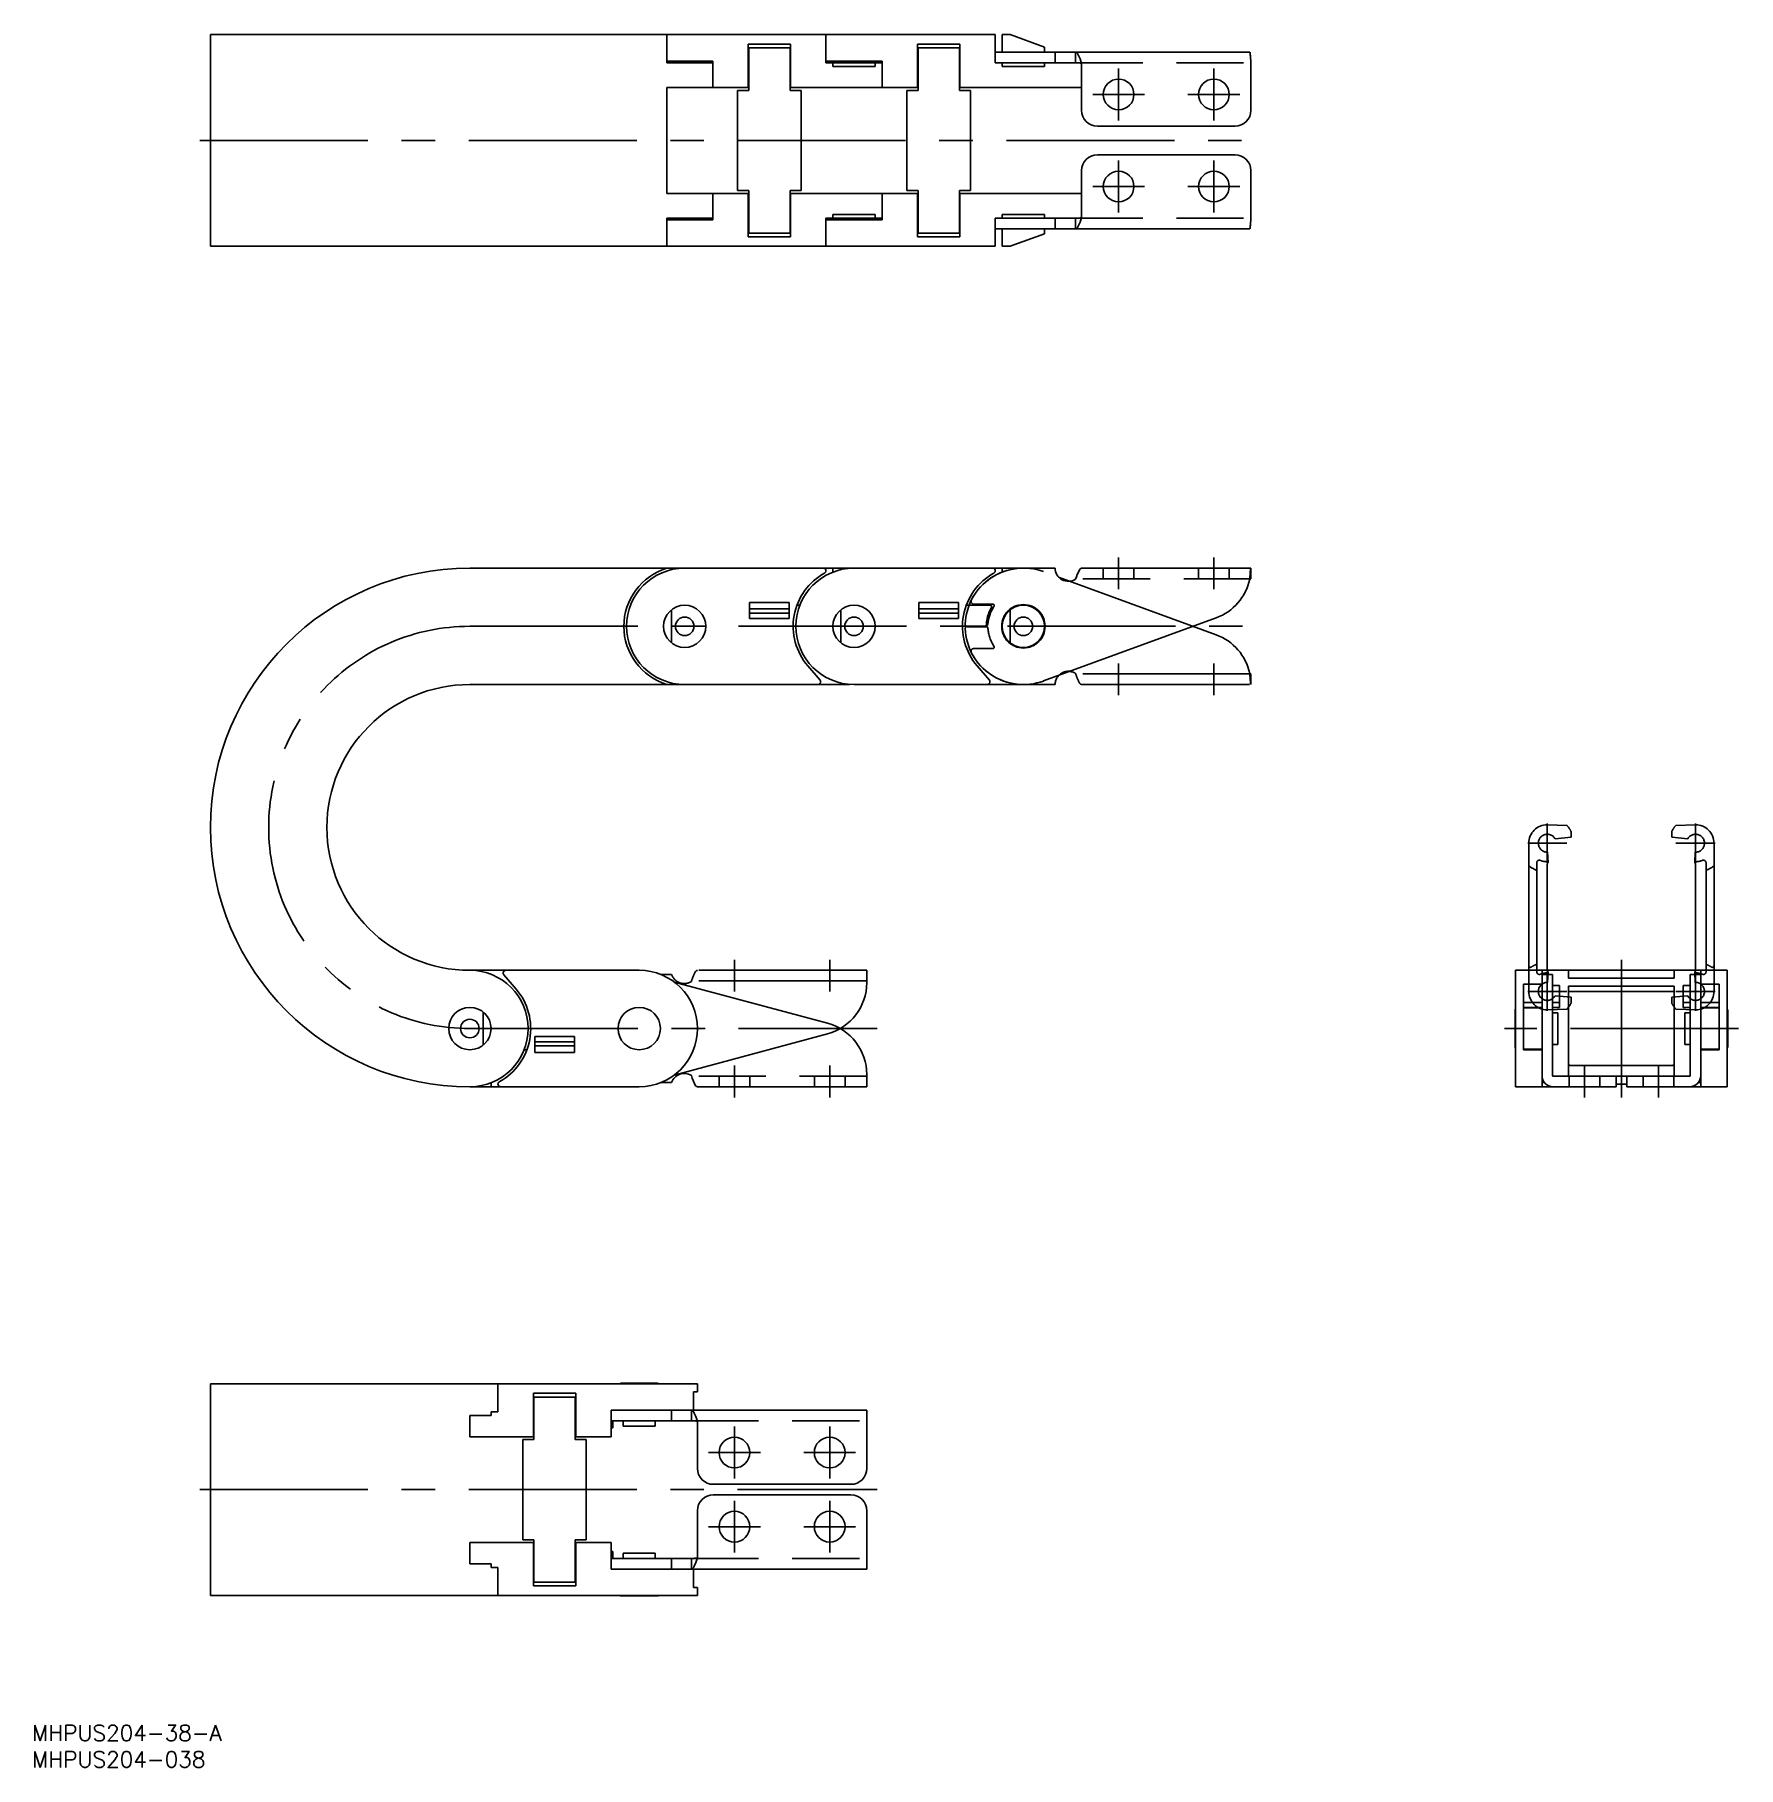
# Model space of a CAD drawing. Extents: x -114 to 208, y -140 to 188.
import ezdxf

# ---------------------------------------------------------------- set-up
doc = ezdxf.new("R2010")
doc.units = 0
for name, pattern in [('CENTER', [50.8, 31.75, -6.35, 6.35, -6.35]), ('DASHED', [19.05, 12.7, -6.35]), ('PHANTOM', [63.5, 31.75, -6.35, 6.35, -6.35, 6.35, -6.35])]:
    doc.linetypes.add(name, pattern=pattern)
doc.layers.get('0').update_dxf_attribs({"linetype": 'CONTINUOUS'})
doc.layers.add('CENTER', color=1, linetype='CENTER')
doc.styles.get("Standard").update_dxf_attribs({"font": 'txt.shx', "height": 3, "bigfont": 'bigfont.shx'})

msp = doc.modelspace()

# ---------------------------------------------------------------- linework, layer by layer
at = {"color": 7, "linetype": 'CONTINUOUS'}
for p, q in [((67.29, 187.8), (-81.01, 187.8)), ((-81.01, 187.8), (-81.01, 147.8)), ((5.25, 182.5), (5.25, 187.8)), ((35.29, 182.5), (35.29, 187.8)), ((67.29, 182.5), (67.29, 187.8)), ((70.1, 187.8), (68.6, 187.8)), ((68.6, 187.8), (68.6, 184.5)), ((76.6, 185.43), (70.1, 187.8)), ((20.6, 186), (28.6, 186)), ((20.6, 186), (20.6, 177.8)), ((20.6, 184.5), (20.7, 184.5)), ((20.7, 183.4), (20.6, 183.4)), ((28.5, 185.3), (20.7, 185.3)), ((20.7, 185.3), (20.7, 177.26)), ((28.5, 185.3), (28.5, 177.26)), ((28.5, 184.5), (28.6, 184.5)), ((28.6, 183.4), (28.5, 183.4)), ((28.6, 186), (28.6, 177.8)), ((52.6, 186), (52.6, 177.8)), ((52.6, 186), (60.6, 186)), ((52.6, 184.5), (52.7, 184.5)), ((52.7, 183.4), (52.6, 183.4)), ((52.7, 185.3), (52.7, 177.26)), ((60.5, 185.3), (52.7, 185.3)), ((60.5, 185.3), (60.5, 177.26)), ((60.5, 184.5), (60.6, 184.5)), ((60.6, 183.4), (60.5, 183.4)), ((60.6, 186), (60.6, 177.8)), ((67.29, 184.5), (115.38, 184.5)), ((76.6, 184.5), (76.6, 185.43)), ((78.6, 184.5), (78.6, 182.5)), ((82.46, 182.5), (82.46, 184.5)), ((5.25, 182.8), (13.91, 182.8)), ((13.91, 182.5), (5.25, 182.5)), ((12.6, 182.5), (12.6, 182.8)), ((13.55, 182.5), (13.55, 182.8)), ((13.91, 182.8), (13.91, 177.8)), ((20.6, 180.2), (20.7, 180.2)), ((28.5, 180.2), (28.6, 180.2)), ((35.29, 182.8), (45.91, 182.8)), ((35.29, 182.5), (45.91, 182.5)), ((36.6, 182.8), (36.6, 181.8)), ((44.6, 181.8), (36.6, 181.8)), ((44.6, 181.8), (44.6, 182.8)), ((45.91, 182.8), (45.91, 177.8)), ((52.6, 180.2), (52.7, 180.2)), ((60.5, 180.2), (60.6, 180.2)), ((67.29, 182.5), (82.46, 182.5)), ((68.6, 181.8), (68.6, 182.5)), ((76.6, 181.8), (68.6, 181.8)), ((76.6, 181.8), (76.6, 182.5)), ((83.6, 173.5), (83.6, 182.4)), ((115.6, 182.4), (115.6, 173.5)), ((5.25, 177.8), (20.7, 177.8)), ((5.25, 157.8), (5.25, 177.8)), ((18.6, 177.26), (18.6, 158.33)), ((20.7, 177.26), (18.6, 177.26)), ((20.6, 179.1), (20.7, 179.1)), ((28.5, 179.1), (28.6, 179.1)), ((28.5, 177.8), (52.7, 177.8)), ((30.6, 177.26), (28.5, 177.26)), ((30.6, 177.26), (30.6, 158.33)), ((50.6, 177.26), (50.6, 158.33)), ((52.7, 177.26), (50.6, 177.26)), ((52.6, 179.1), (52.7, 179.1)), ((60.5, 179.1), (60.6, 179.1)), ((60.5, 177.8), (83.6, 177.8)), ((62.6, 177.26), (60.5, 177.26)), ((62.6, 177.26), (62.6, 158.33)), ((112.6, 170.5), (86.6, 170.5)), ((86.6, 165.1), (112.6, 165.1)), ((83.6, 153.2), (83.6, 162.1)), ((115.6, 162.1), (115.6, 153.2)), ((5.25, 157.8), (20.7, 157.8)), ((13.91, 157.8), (13.91, 152.8)), ((18.6, 158.33), (20.7, 158.33)), ((20.6, 157.8), (20.6, 149.6)), ((20.7, 158.33), (20.7, 150.3)), ((28.5, 158.33), (28.5, 150.3)), ((28.5, 158.33), (30.6, 158.33)), ((28.5, 157.8), (52.7, 157.8)), ((28.6, 157.8), (28.6, 149.6)), ((45.91, 157.8), (45.91, 152.8)), ((50.6, 158.33), (52.7, 158.33)), ((52.6, 157.8), (52.6, 149.6)), ((52.7, 158.33), (52.7, 150.3)), ((60.5, 158.33), (60.5, 150.3)), ((60.5, 158.33), (62.6, 158.33)), ((60.5, 157.8), (83.6, 157.8)), ((60.6, 157.8), (60.6, 149.6)), ((20.6, 156.5), (20.7, 156.5)), ((20.7, 155.4), (20.6, 155.4)), ((28.5, 156.5), (28.6, 156.5)), ((28.6, 155.4), (28.5, 155.4)), ((52.6, 156.5), (52.7, 156.5)), ((52.7, 155.4), (52.6, 155.4)), ((60.5, 156.5), (60.6, 156.5)), ((60.6, 155.4), (60.5, 155.4)), ((13.91, 153.1), (5.25, 153.1)), ((5.25, 147.8), (5.25, 153.1)), ((5.25, 152.8), (13.91, 152.8)), ((12.6, 152.8), (12.6, 153.1)), ((13.55, 153.1), (13.55, 152.8)), ((20.6, 152.2), (20.7, 152.2)), ((20.6, 151.1), (20.7, 151.1)), ((28.5, 152.2), (28.6, 152.2)), ((28.5, 151.1), (28.6, 151.1)), ((35.29, 153.1), (45.91, 153.1)), ((35.29, 147.8), (35.29, 153.1)), ((35.29, 152.8), (45.91, 152.8)), ((44.6, 153.8), (36.6, 153.8)), ((36.6, 153.8), (36.6, 152.8)), ((44.6, 152.8), (44.6, 153.8)), ((52.6, 152.2), (52.7, 152.2)), ((52.6, 151.1), (52.7, 151.1)), ((60.5, 152.2), (60.6, 152.2)), ((60.5, 151.1), (60.6, 151.1)), ((67.29, 153.1), (82.46, 153.1)), ((67.29, 147.8), (67.29, 153.1)), ((67.29, 151.1), (115.38, 151.1)), ((76.6, 153.8), (68.6, 153.8)), ((68.6, 153.8), (68.6, 153.1)), ((68.6, 151.1), (68.6, 147.8)), ((76.6, 153.8), (76.6, 153.1)), ((76.6, 150.16), (76.6, 151.1)), ((78.6, 153.1), (78.6, 151.1)), ((82.46, 153.1), (82.46, 151.1)), ((67.29, 147.8), (-81.01, 147.8)), ((20.6, 149.6), (28.6, 149.6)), ((28.5, 150.3), (20.7, 150.3)), ((52.6, 149.6), (60.6, 149.6)), ((60.5, 150.3), (52.7, 150.3)), ((70.1, 147.8), (68.6, 147.8)), ((76.6, 150.16), (70.1, 147.8)), ((-32.01, 87), (78.6, 87)), ((36.6, 87), (36.6, 86.25)), ((68.6, 87), (68.6, 86.25)), ((83.6, 87), (115.6, 87)), ((115.6, 85), (115.6, 87)), ((6.1, 79.12), (6.1, 72.88)), ((28.35, 80.5), (20.85, 80.5)), ((20.85, 80.5), (20.85, 77.5)), ((28.35, 79.28), (20.85, 79.28)), ((28.35, 77.5), (28.35, 80.5)), ((30.35, 80), (29.82, 80)), ((38.1, 79.12), (38.1, 72.88)), ((60.35, 80.5), (52.85, 80.5)), ((52.85, 80.5), (52.85, 77.5)), ((60.35, 79.28), (52.85, 79.28)), ((60.35, 77.5), (60.35, 80.5)), ((66.31, 80), (61.82, 80)), ((66.79, 80.2), (63.21, 80.2)), ((70.1, 79.12), (70.1, 72.88)), ((71.7, 80), (73.5, 80)), ((28.35, 78.5), (20.85, 78.5)), ((20.85, 77.5), (28.35, 77.5)), ((29.1, 76), (29.6, 76)), ((60.35, 78.5), (52.85, 78.5)), ((52.85, 77.5), (60.35, 77.5)), ((61.1, 76), (65.6, 76)), ((65.6, 76.1), (65.61, 76.1)), ((109.03, 77.6), (76.38, 65.67)), ((31.86, 68.53), (34.17, 65.82)), ((63.86, 68.53), (66.17, 65.82)), ((-32.01, 65), (39.73, 65)), ((39.74, 65.03), (39.73, 65)), ((40.6, 65), (72.6, 65)), ((71.74, 65.03), (71.73, 65)), ((0, 11), (-32.01, 11)), ((-31.14, 10.97), (-31.13, 11)), ((-23.26, 7.47), (-25.57, 10.18)), ((165.61, 11), (205.61, 11)), ((165.61, -11), (165.61, 11)), ((170.61, 11), (170.61, -11)), ((172.61, 10.2), (170.61, 10.2)), ((172.61, -8.9), (172.61, 10.2)), ((175.61, 9.51), (175.61, 11)), ((195.61, 11), (195.61, 9.51)), ((198.61, -8.9), (198.61, 10.2)), ((200.61, 10.2), (198.61, 10.2)), ((200.61, 11), (200.61, -11)), ((205.61, -11), (205.61, 11)), ((35.6, 0.99), (6.63, 8.78)), ((167.11, 8.36), (170.61, 8.36)), ((167.11, 8.36), (167.11, -4)), ((173.91, 8.16), (172.61, 8.16)), ((173.91, 8.16), (173.91, 4)), ((195.61, 9.51), (175.61, 9.51)), ((195.61, 8), (175.61, 8)), ((175.61, -9), (175.61, 8)), ((175.61, 7), (195.61, 7)), ((195.61, -9), (195.61, 8)), ((197.31, 8.16), (197.31, 4)), ((197.31, 8.16), (198.61, 8.16)), ((204.11, 8.36), (200.61, 8.36)), ((204.11, 8.36), (204.11, -4)), ((165.51, -3.4), (165.51, 3.4)), ((167.11, 4.94), (170.61, 4.94)), ((167.11, 4), (170.61, 4)), ((170.61, 3.9), (167.11, 3.9)), ((173.91, 4.95), (172.61, 4.95)), ((173.91, 4), (172.61, 4)), ((197.31, 4.95), (198.61, 4.95)), ((197.31, 4), (198.61, 4)), ((204.11, 4.94), (200.61, 4.94)), ((204.11, 4), (200.61, 4)), ((204.11, 3.9), (200.61, 3.9)), ((205.71, 3.4), (205.71, -3.4)), ((-29.5, -3.12), (-29.5, 3.12)), ((-20.5, 0), (-21, 0)), ((173.61, 3), (172.61, 3)), ((173.61, -3), (173.61, 3)), ((197.61, 3), (197.61, -3)), ((198.61, 3), (197.61, 3)), ((-12.25, -1.5), (-19.75, -1.5)), ((-19.75, -1.5), (-19.75, -4.5)), ((-19.75, -2.5), (-12.25, -2.5)), ((-12.25, -4.5), (-12.25, -1.5)), ((172.61, -3), (173.61, -3)), ((197.61, -3), (198.61, -3)), ((-21.75, -4), (-21.22, -4)), ((-19.75, -3.28), (-12.25, -3.28)), ((-19.75, -4.5), (-12.25, -4.5)), ((167.11, -3.9), (170.61, -3.9)), ((167.11, -4), (170.61, -4)), ((200.61, -3.9), (204.11, -3.9)), ((204.11, -4), (200.61, -4)), ((43, -11), (43, -8.67)), ((172.71, -9), (198.51, -9)), ((175.61, -6.91), (175.86, -6.9)), ((175.96, -7), (195.26, -7)), ((184.61, -9), (184.61, -11)), ((186.61, -11), (186.61, -9)), ((195.36, -6.9), (195.61, -6.91)), ((-32.01, -11), (0, -11)), ((-28, -11), (-28, -10.25)), ((4.12, -10.2), (6.13, -10.2)), ((43, -11), (11, -11)), ((184.61, -11), (165.61, -11)), ((170.61, -10.2), (171.06, -10.2)), ((186.61, -10.5), (184.61, -10.5)), ((205.61, -11), (186.61, -11)), ((200.16, -10.2), (200.61, -10.2)), ((11, -67.12), (-81.01, -67.12)), ((-81.01, -67.12), (-81.01, -107.12)), ((-26.69, -67.12), (-26.69, -72.42)), ((3.4, -67.02), (-3.4, -67.02)), ((10.25, -68.62), (10.25, -72.12)), ((11, -68.62), (10.25, -68.62)), ((11, -68.62), (11, -67.12)), ((-12, -68.92), (-20, -68.92)), ((-20, -77.12), (-20, -68.92)), ((-19.9, -70.42), (-20, -70.42)), ((-19.9, -71.52), (-20, -71.52)), ((-19.9, -69.62), (-12.1, -69.62)), ((-19.9, -77.66), (-19.9, -69.62)), ((-12.1, -77.66), (-12.1, -69.62)), ((-12, -70.42), (-12.1, -70.42)), ((-12, -71.52), (-12.1, -71.52)), ((-12, -77.12), (-12, -68.92)), ((-32.01, -77.12), (-32.01, -73.12)), ((-32, -73.12), (-28, -73.12)), ((-26.69, -72.42), (-28, -72.42)), ((-28, -73.12), (-28, -72.42)), ((-20, -74.72), (-19.9, -74.72)), ((-12.1, -74.72), (-12, -74.72)), ((-5.31, -72.12), (43, -72.12)), ((-5.31, -77.12), (-5.31, -72.12)), ((-5.31, -74.12), (9.86, -74.12)), ((-4.95, -75.42), (-4.95, -74.12)), ((-3, -74.12), (-3, -75.12)), ((3, -75.12), (-3, -75.12)), ((3, -75.12), (3, -74.12)), ((6.13, -72.12), (6.13, -74.12)), ((9.86, -74.12), (9.86, -72.12)), ((11, -83.12), (11, -74.22)), ((43, -72.12), (43, -83.12)), ((-19.9, -77.12), (-32, -77.12)), ((-22, -96.58), (-22, -77.66)), ((-19.9, -77.66), (-22, -77.66)), ((-19.9, -75.82), (-20, -75.82)), ((-12, -75.82), (-12.1, -75.82)), ((-5.31, -77.12), (-12.1, -77.12)), ((-10, -77.66), (-12.1, -77.66)), ((-10, -96.58), (-10, -77.66)), ((-4.95, -75.42), (-5.31, -75.42)), ((40, -86.12), (14, -86.12)), ((14, -88.12), (40, -88.12)), ((11, -100.02), (11, -91.12)), ((43, -91.12), (43, -102.12)), ((-32.01, -97.12), (-32.01, -101.12)), ((-19.9, -97.12), (-32, -97.12)), ((-22, -96.58), (-19.9, -96.58)), ((-20, -105.32), (-20, -97.12)), ((-19.9, -104.62), (-19.9, -96.58)), ((-12.1, -104.62), (-12.1, -96.58)), ((-12.1, -96.58), (-10, -96.58)), ((-5.31, -97.12), (-12.1, -97.12)), ((-12, -105.32), (-12, -97.12)), ((-5.31, -102.12), (-5.31, -97.12)), ((-32, -101.12), (-28, -101.12)), ((-28, -101.82), (-28, -101.12)), ((-19.9, -98.42), (-20, -98.42)), ((-19.9, -99.52), (-20, -99.52)), ((-12, -98.42), (-12.1, -98.42)), ((-12, -99.52), (-12.1, -99.52)), ((-4.95, -98.82), (-5.31, -98.82)), ((-5.31, -100.12), (9.86, -100.12)), ((-4.95, -98.82), (-4.95, -100.12)), ((3, -99.12), (-3, -99.12)), ((-3, -99.12), (-3, -100.12)), ((3, -100.12), (3, -99.12)), ((6.13, -100.12), (6.13, -102.12)), ((9.86, -100.12), (9.86, -102.12)), ((-26.69, -101.82), (-28, -101.82)), ((-26.69, -101.82), (-26.69, -107.12)), ((-20, -102.72), (-19.9, -102.72)), ((-19.9, -103.82), (-20, -103.82)), ((-19.9, -104.62), (-12.1, -104.62)), ((-12.1, -102.72), (-12, -102.72)), ((-12, -103.82), (-12.1, -103.82)), ((-5.31, -102.12), (43, -102.12)), ((10.25, -105.62), (10.25, -102.12)), ((-81.01, -107.12), (11, -107.12)), ((-12, -105.32), (-20, -105.32)), ((-3.4, -107.22), (3.4, -107.22)), ((11, -105.62), (10.25, -105.62)), ((11, -107.12), (11, -105.62))]:
    msp.add_line(p, q, dxfattribs=at)
at = {"color": 3, "linetype": 'DASHED'}
for p, q in [((82.46, 182.5), (115.59, 182.5)), ((82.46, 153.1), (115.59, 153.1)), ((87.7, 85), (87.7, 87)), ((93.5, 85), (93.5, 87)), ((105.7, 85), (105.7, 87)), ((111.5, 85), (111.5, 87)), ((115.6, 85), (82.49, 85)), ((43, -9), (9.89, -9)), ((15.1, -11), (15.1, -9)), ((20.9, -11), (20.9, -9)), ((33.1, -11), (33.1, -9)), ((38.9, -11), (38.9, -9)), ((175.71, -11), (175.71, -9)), ((181.51, -11), (181.51, -9)), ((189.71, -11), (189.71, -9)), ((195.51, -11), (195.51, -9)), ((9.86, -74.12), (43, -74.12)), ((9.86, -100.12), (43, -100.12))]:
    msp.add_line(p, q, dxfattribs=at)
at = {"color": 3, "linetype": 'PHANTOM'}
for p, q in [((109.03, 74.4), (76.38, 86.33)), ((62.11, 75.9), (65.61, 75.9)), ((66.79, 71.8), (63.21, 71.8)), ((90.6, 63), (90.6, 69)), ((108.6, 63), (108.6, 69)), ((115.6, 67), (82.49, 67)), ((115.6, 67), (115.6, 65)), ((72.6, 65), (78.6, 65)), ((83.6, 65), (115.6, 65)), ((171.61, 38.72), (171.61, 31.32)), ((171.61, 38.52), (175.33, 38.36)), ((173.08, 35.87), (176.11, 36.14)), ((176.11, 36.14), (176.11, 37.2)), ((195.11, 36.14), (195.11, 37.2)), ((198.14, 35.87), (195.11, 36.14)), ((199.61, 38.52), (195.89, 38.36)), ((199.61, 38.72), (199.61, 31.32)), ((175.31, 35.02), (167.91, 35.02)), ((168.11, 7.02), (168.11, 35.02)), ((171.67, 33.32), (171.74, 31.36)), ((195.91, 35.02), (203.31, 35.02)), ((199.55, 33.32), (199.48, 31.36)), ((203.11, 7.02), (203.11, 35.02)), ((169.61, 10.73), (169.61, 31.31)), ((171.61, 11.02), (171.61, 31.02)), ((199.61, 11.02), (199.61, 31.02)), ((201.61, 10.73), (201.61, 31.31)), ((4.12, 10.2), (6.13, 10.2)), ((43, 11), (11, 11)), ((18, 7), (18, 13)), ((36, 7), (36, 13)), ((43, 11), (43, 8.67)), ((171.61, 3.32), (171.61, 10.72)), ((171.67, 8.72), (171.74, 10.69)), ((199.55, 8.72), (199.48, 10.69)), ((199.61, 3.32), (199.61, 10.72)), ((43, 9), (9.89, 9)), ((175.31, 7.02), (167.91, 7.02)), ((195.91, 7.02), (203.31, 7.02)), ((171.61, 3.52), (175.33, 3.68)), ((173.08, 6.17), (176.11, 5.91)), ((176.11, 5.91), (176.11, 4.84)), ((198.14, 6.17), (195.11, 5.91)), ((195.11, 5.91), (195.11, 4.84)), ((199.61, 3.52), (195.89, 3.68)), ((35.6, -0.99), (6.63, -8.78))]:
    msp.add_line(p, q, dxfattribs=at)
at = {"color": 7, "linetype": 'CONTINUOUS'}
for centre, radius in [((90.6, 176.5), 2.9), ((108.6, 176.5), 2.9), ((90.6, 159.1), 2.9), ((108.6, 159.1), 2.9), ((8.6, 76), 4), ((40.6, 76), 4), ((72.6, 76), 4.1), ((72.6, 76), 4), ((8.6, 76), 1.75), ((40.6, 76), 1.75), ((72.6, 76), 1.75), ((-32, 0), 4), ((0, 0), 4), ((-32, 0), 1.75), ((18, -80.12), 2.9), ((36, -80.12), 2.9), ((18, -94.12), 2.9), ((36, -94.12), 2.9)]:
    msp.add_circle(centre, radius, dxfattribs=at)
at = {"color": 3, "linetype": 'PHANTOM'}
msp.add_circle((72.6, 76), 4.1, dxfattribs=at)
at = {"color": 7, "linetype": 'CONTINUOUS'}
for centre, radius, start, end in [((82.41, 184.07), 0.428, 55.3166, 83.5027), ((81.69, 183.37), 1.43, 25.6961, 47.4763), ((70.33, 178.09), 13.95, 17.9648, 25.0093), ((115.23, 184.37), 0.196, 9.504, 41.6142), ((105.95, 182.94), 9.59, 3.7447, 8.7681), ((26.68, 176.65), 89.1, 3.6952, 4.4473), ((82.33, 174.5), 7.99, 80.8847, 89.1199), ((86.6, 173.5), 3, 180, 270), ((112.6, 173.5), 3, 270, 0), ((86.6, 162.1), 3, 90, 180), ((112.6, 162.1), 3, 0, 90), ((82.33, 161.09), 7.99, 270.8801, 279.1153), ((82.41, 151.52), 0.428, 276.4973, 304.6834), ((81.69, 152.22), 1.43, 312.5237, 334.3039), ((70.33, 157.5), 13.95, 334.9907, 342.0352), ((115.23, 151.23), 0.196, 318.3858, 350.496), ((105.95, 152.65), 9.59, 351.2319, 356.2553), ((26.68, 158.94), 89.1, 355.5527, 356.3048), ((-32.01, 38), 49, 90, 270), ((8.6, 76), 11.5, 106.9574, 253.0426), ((8.6, 76), 11, 90, 270), ((40.6, 76), 11.5, 118.955, 220.5), ((40.6, 76), 11, 90, 270), ((34.79, 86.5), 0.5, 298.955, 90), ((72.6, 76), 11.5, 118.955, 220.5), ((72.6, 76), 11, 90, 153.409), ((66.79, 86.5), 0.5, 298.955, 90), ((81.1, 87), 2.5, 180, 302.8599), ((93.45, 81.44), 11.52, 152.8471, 162.5437), ((83.76, 86.35), 0.665, 104.2239, 148.5768), ((155.87, 82.57), 40.55, 174.2305, 176.7053), ((94.89, 89.69), 20.85, 351.5913, 352.3019), ((115.75, 86.87), 0.196, 138.3853, 170.4974), ((105.6, 86.99), 10, 290.0712, 347.9197), ((115.74, 84.44), 0.584, 111.3689, 128.65), ((115.61, 84.72), 0.284, 92.8534, 107.1047), ((63.21, 80.7), 0.5, 153.409, 270), ((72.6, 76), 7, 149.5458, 180), ((72.6, 76), 6.7, 146.1416, 176.7242), ((66.31, 79.7), 0.3, 329.5458, 90), ((66.79, 79.9), 0.3, 326.1416, 90), ((62.11, 75.6), 0.5, 126.8699, 182.1832), ((72.6, 76), 11, 182.1832, 290.0712), ((65.61, 76.4), 0.3, 270, 356.7242), ((33.79, 65.5), 0.5, 270, 40.5), ((65.79, 65.5), 0.5, 270, 40.5), ((-32.01, 38), 27, 90, 270), ((-32, 0), 11, 270, 90), ((-25.19, 10.5), 0.5, 90, 220.5), ((0, 0), 11, 270, 90), ((-32, 0), 11.5, 298.955, 40.5), ((166.01, 3.4), 0.5, 143.1301, 180), ((205.21, 3.4), 0.5, 0, 36.8699), ((33, -8.67), 10, 0, 74.9497), ((166.01, -3.4), 0.5, 180, 216.8699), ((205.21, -3.4), 0.5, 323.1301, 0), ((8.5, -11), 2.5, 57.1401, 161.3371), ((20.85, -5.44), 11.52, 197.4563, 207.1529), ((172.71, -8.9), 2.1, 180, 270), ((172.71, -8.9), 0.1, 180, 270), ((175.96, -6.9), 0.1, 180, 270), ((195.26, -6.9), 0.1, 270, 0), ((198.51, -8.9), 2.1, 270, 0), ((198.51, -8.9), 0.1, 270, 0), ((-26.19, -10.5), 0.5, 118.955, 270), ((11.16, -10.35), 0.665, 211.4232, 255.7761), ((-3.4, -67.52), 0.5, 90, 126.8699), ((3.4, -67.52), 0.5, 53.1301, 90), ((9.81, -72.53), 0.415, 54.8892, 83.9296), ((9.73, -82.11), 7.99, 80.8847, 89.1199), ((8.82, -73.47), 1.78, 21.2888, 45.8746), ((-4.05, -79.13), 15.83, 18.0861, 23.4963), ((14, -83.12), 3, 180, 270), ((40, -83.12), 3, 270, 0), ((14, -91.12), 3, 90, 180), ((40, -91.12), 3, 0, 90), ((9.73, -92.13), 7.99, 270.8801, 279.1153), ((8.82, -100.77), 1.78, 314.1254, 338.7112), ((-4.05, -95.11), 15.83, 336.5037, 341.9139), ((9.81, -101.71), 0.415, 276.0704, 305.1108), ((-3.4, -106.72), 0.5, 233.1301, 270), ((3.4, -106.72), 0.5, 270, 306.8699)]:
    msp.add_arc(centre, radius, start, end, dxfattribs=at)
at = {"color": 3, "linetype": 'PHANTOM'}
for centre, radius, start, end in [((72.6, 76), 11, 69.9288, 177.8168), ((62.11, 76.4), 0.5, 177.8168, 270), ((65.61, 75.6), 0.3, 3.2758, 90), ((72.6, 76), 6.7, 183.2758, 213.8584), ((66.79, 72.1), 0.3, 270, 33.8584), ((105.6, 65.01), 10, 12.0803, 69.9288), ((63.21, 71.3), 0.5, 90, 206.591), ((72.6, 76), 11, 206.591, 270), ((81.1, 65), 2.5, 57.1401, 180), ((93.45, 70.56), 11.52, 197.4563, 207.1529), ((115.74, 67.56), 0.584, 231.35, 248.6311), ((155.87, 69.43), 40.55, 183.2947, 185.7695), ((115.61, 67.28), 0.284, 252.8953, 267.1466), ((83.76, 65.65), 0.665, 211.4232, 255.7761), ((94.89, 62.31), 20.85, 7.6981, 8.4087), ((115.75, 65.13), 0.196, 189.5026, 221.6147), ((171.61, 35.02), 3.5, 90.0002, 180), ((171.61, 35.02), 1.7, 30.0009, 271.9889), ((171.61, 35.02), 5, 25.8419, 41.8824), ((199.61, 35.02), 5, 138.1176, 154.1581), ((199.61, 35.02), 1.7, 268.0111, 149.9991), ((199.61, 35.02), 3.5, 0, 89.9998), ((171.61, 35.02), 5.5, 230.4788, 248.6763), ((170.11, 31.31), 0.5, 67.9757, 180), ((171.61, 35.02), 3.5, 247.9757, 272.0006), ((172.11, 31.02), 0.5, 138.0591, 180), ((199.11, 31.02), 0.5, 0, 41.9409), ((199.61, 35.02), 3.5, 267.9994, 292.0243), ((201.11, 31.31), 0.5, 0, 112.0243), ((199.61, 35.02), 5.5, 291.3237, 309.5212), ((8.5, 11), 2.5, 198.6629, 302.8599), ((20.85, 5.44), 11.52, 152.8471, 162.5437), ((11.16, 10.35), 0.665, 104.2239, 148.5768), ((168.41, 11.86), 0.3, 180, 303.4854), ((171.61, 7.02), 5.5, 111.3237, 123.4854), ((170.11, 10.73), 0.5, 180, 292.0243), ((171.61, 7.02), 3.5, 87.9994, 112.0243), ((172.11, 11.02), 0.5, 180, 221.9409), ((199.11, 11.02), 0.5, 318.0591, 0), ((199.61, 7.02), 3.5, 67.9757, 92.0006), ((201.11, 10.73), 0.5, 247.9757, 0), ((199.61, 7.02), 5.5, 56.5146, 68.6763), ((202.81, 11.86), 0.3, 236.5146, 0), ((33, 8.67), 10, 285.0503, 0), ((171.61, 7.02), 3.5, 180, 269.9998), ((171.61, 7.02), 1.7, 88.0111, 329.9991), ((199.61, 7.02), 1.7, 210.0009, 91.9889), ((199.61, 7.02), 3.5, 270.0002, 0), ((171.61, 7.02), 5, 318.1176, 334.1581), ((199.61, 7.02), 5, 205.8419, 221.8824)]:
    msp.add_arc(centre, radius, start, end, dxfattribs=at)
at = {"layer": 'CENTER', "color": 1, "linetype": 'CENTER'}
for p, q in [((90.6, 171.6), (90.6, 181.4)), ((108.6, 171.6), (108.6, 181.4)), ((85.7, 176.5), (95.5, 176.5)), ((103.7, 176.5), (113.5, 176.5)), ((-83.01, 167.8), (117.6, 167.8)), ((90.6, 154.2), (90.6, 164)), ((108.6, 154.2), (108.6, 164)), ((85.7, 159.1), (95.5, 159.1)), ((103.7, 159.1), (113.5, 159.1)), ((90.6, 89), (90.6, 83)), ((108.6, 89), (108.6, 83)), ((-32.01, 76), (117.6, 76)), ((185.61, 13), (185.61, -13)), ((-32.01, 0), (45, 0)), ((207.71, 0), (163.51, 0)), ((18, -7), (18, -13)), ((36, -7), (36, -13)), ((178.61, -13), (178.61, -7)), ((192.61, -13), (192.61, -7)), ((18, -85.02), (18, -75.22)), ((36, -85.02), (36, -75.22)), ((13.1, -80.12), (22.9, -80.12)), ((31.1, -80.12), (40.9, -80.12)), ((-83.01, -87.12), (45, -87.12)), ((18, -99.02), (18, -89.22)), ((36, -99.02), (36, -89.22)), ((13.1, -94.12), (22.9, -94.12)), ((31.1, -94.12), (40.9, -94.12))]:
    msp.add_line(p, q, dxfattribs=at)
msp.add_arc((-32.01, 38), 38, 90, 270, dxfattribs=at)

# ---------------------------------------------------------------- texts
at = {"color": 7, "linetype": 'CONTINUOUS'}
for s, p in [('MHPUS204-38-A', (-114.75, -134.6)), ('MHPUS204-038', (-114.75, -139.6))]:
    msp.add_text(s, height=3, dxfattribs=at).set_placement(p)

doc.saveas('drawing.dxf')
